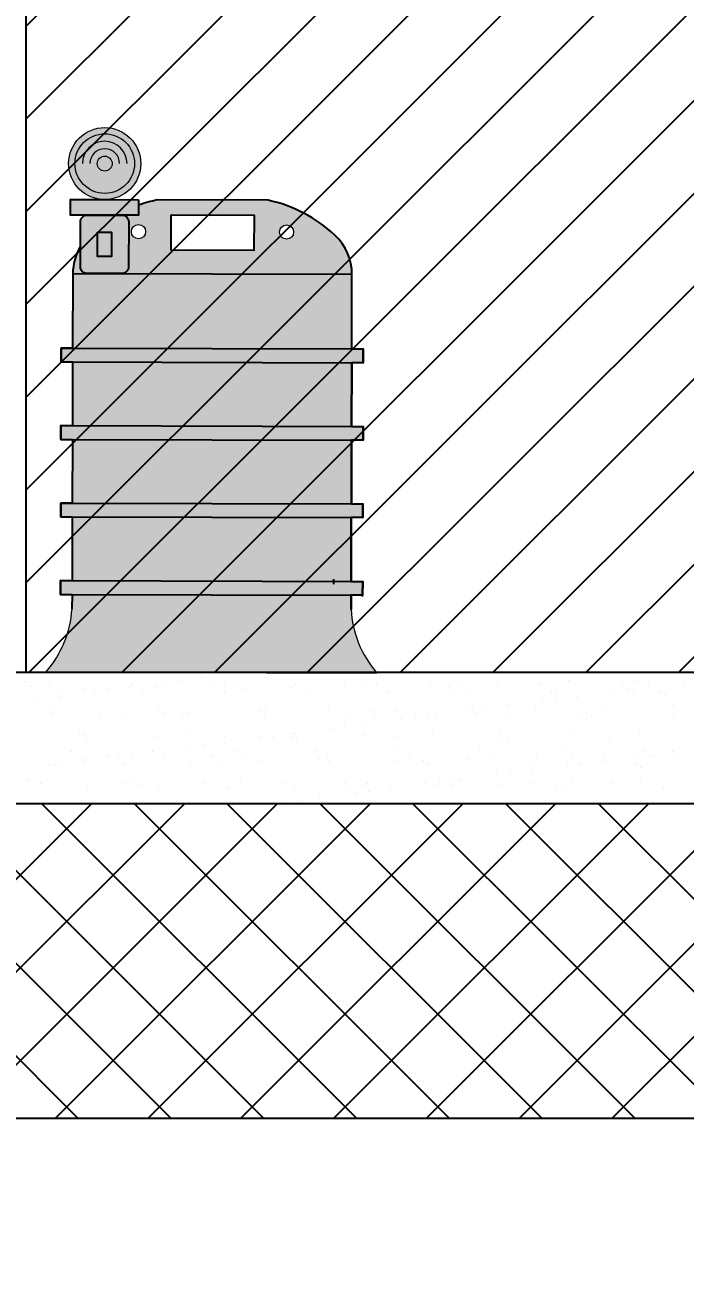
# Model space of a CAD drawing. Header units: metres. Extents: x 668617 to 675126, y 2286318 to 2293677.
# Drawn here: x 672246.606 to 672247.863, y 2287821.657 to 2287824.031 of the extents above; entities that cross this region are included whole.
import ezdxf

# ---------------------------------------------------------------- set-up
doc = ezdxf.new("R2010")
doc.units = ezdxf.units.M
doc.header["$MEASUREMENT"] = 0
doc.layers.add('DMTG_SECCIONES_VIALES', color=250, linetype='Continuous')
doc.layers.add('dp_Fondo del tablero', color=7, linetype='Continuous', lineweight=0, true_color=0xf05123)
doc.layers.add('dp_Pictograma y filete', color=7, linetype='Continuous', lineweight=0, true_color=0x000000)
doc.styles.get("Standard").update_dxf_attribs({"font": 'arial.ttf'})
doc.dimstyles.get("Standard").update_dxf_attribs({"dimtxt": 0.18, "dimasz": 0.18, "dimexe": 0.18, "dimexo": 0.0625, "dimgap": 0.09, "dimtad": 0, "dimtih": 1, "dimtoh": 1, "dimdec": 4, "dimzin": 0, "dimdsep": 46, "dimtxsty": 'Standard', "dimcen": 0.09, "dimadec": 0, "dimazin": 0, "dimtfac": 1, "dimtdec": 4, "dimtofl": 0, "dimtmove": 0, "dimatfit": 3, "dimfxl": 1, "dimtolj": 1, "dimtzin": 0, "dimarcsym": 0})

# ---------------------------------------------------------------- blocks, each defined once
blk = doc.blocks.new('tambo_SCT')
at = {"layer": 'dp_Fondo del tablero', "true_color": 0xf08e0f}
h = blk.add_hatch(color=30, dxfattribs=at)
edge = h.paths.add_edge_path()
edge.add_arc((7.06, 62.65), 4.44, 0, 360)
at = {"layer": 'dp_Fondo del tablero', "true_color": 0xffca00}
h = blk.add_hatch(color=40, dxfattribs=at)
h.paths.add_polyline_path([(11.25, 58.21), (11.25, 56.3), (7.06, 56.3), (2.87, 56.3), (2.87, 58.21), (7.06, 58.21)])
edge = h.paths.add_edge_path()
edge.add_line((4.92, 56.3), (9.19, 56.3))
edge.add_arc((9.19, 55.47), 0.832, 0, 90, ccw=False)
edge.add_line((10.03, 55.47), (10.03, 49.93))
edge.add_arc((9.19, 49.93), 0.832, -90, 0, ccw=False)
edge.add_line((9.19, 49.1), (4.92, 49.1))
edge.add_arc((4.92, 49.93), 0.832, 180, 270, ccw=False)
edge.add_line((4.09, 49.93), (4.09, 55.47))
edge.add_arc((4.92, 55.47), 0.832, 90, 180, ccw=False)
h.paths.add_polyline_path([(6.2, 54.19), (7.92, 54.19), (7.92, 51.2), (6.2, 51.2)], flags=16)
at = {"layer": 'dp_Fondo del tablero'}
h = blk.add_hatch(color=256, dxfattribs=at)
h.paths.add_polyline_path([(37.54, 49.04, 0.208145), (35.42, 53.91, 0.13635), (27.2, 58.18), (13.51, 58.18, 0.03408), (11.25, 57.54), (11.25, 56.3), (9.19, 56.3, -0.414214), (10.03, 55.47), (10.03, 49.93, -0.414214), (9.19, 49.1)])
h.paths.add_polyline_path([(28.6, 54.27, -1), (30.35, 54.27, -1)], flags=16)
h.paths.add_polyline_path([(25.46, 51.99), (15.26, 51.99), (15.26, 56.35), (25.46, 56.35)], flags=16)
h.paths.add_polyline_path([(10.37, 54.27, -1), (12.11, 54.27, -1)], flags=16)
h = blk.add_hatch(color=256, dxfattribs=at)
h.paths.add_polyline_path([(4.92, 49.1, -0.414214), (4.09, 49.93), (4.09, 52.42, 0.133761), (3.17, 49.04)])
h.paths.add_polyline_path([(6.2, 51.2), (7.92, 51.2), (7.92, 54.19), (6.2, 54.19)])
h = blk.add_hatch(color=256, dxfattribs=at)
h.paths.add_polyline_path([(37.54, 39.89), (37.54, 49.04), (3.17, 49.04), (3.17, 39.89)])
h.paths.add_polyline_path([(38.96, 38.19), (38.96, 39.89), (1.76, 39.89), (1.76, 38.19)])
h.paths.add_polyline_path([(1.76, 30.34), (1.76, 28.65), (38.96, 28.65), (38.96, 30.34)])
h.paths.add_polyline_path([(37.54, 20.79), (37.54, 28.65), (3.17, 28.65), (3.17, 20.79)])
h.paths.add_polyline_path([(38.96, 19.1), (38.96, 20.79), (1.76, 20.79), (1.76, 19.1)])
h.paths.add_polyline_path([(1.76, 11.24), (1.76, 9.55), (38.96, 9.55), (38.96, 11.24)])
blk.add_hatch(color=256, dxfattribs=at).paths.add_polyline_path([(3.17, 9.55), (3.17, 9.35, -0.196465), (0, 0), (40.71, 0, -0.16513), (37.54, 7.77), (37.54, 9.55)])
at = {"layer": 'dp_Pictograma y filete', "true_color": 0xffffff}
h = blk.add_hatch(color=7, dxfattribs=at)
h.paths.add_polyline_path([(3.17, 38.19), (3.17, 30.34), (37.54, 30.34), (37.54, 38.19)])
h.paths.add_polyline_path([(3.17, 19.1), (3.17, 11.24), (37.54, 11.24), (37.54, 19.1)])
at = {"layer": 'dp_Pictograma y filete', "lineweight": -3}
for p, q in [((37.54, 49.04), (3.17, 49.04)), ((3.17, 49.04), (3.17, 39.89)), ((37.54, 39.89), (37.54, 49.04)), ((1.76, 38.19), (1.76, 39.89)), ((1.76, 39.89), (38.96, 39.89)), ((38.96, 38.19), (38.96, 39.89)), ((38.96, 38.19), (38.96, 39.89)), ((1.76, 38.19), (38.96, 38.19)), ((1.76, 28.65), (1.76, 30.34)), ((1.76, 30.34), (38.96, 30.34)), ((38.96, 28.65), (38.96, 30.34)), ((38.96, 28.65), (38.96, 30.34)), ((1.76, 28.65), (38.96, 28.65)), ((1.76, 19.1), (1.76, 20.79)), ((1.76, 20.79), (38.96, 20.79)), ((38.96, 19.1), (38.96, 20.79)), ((38.96, 19.1), (38.96, 20.79)), ((1.76, 19.1), (38.96, 19.1)), ((1.76, 9.55), (1.76, 11.24)), ((1.76, 11.24), (38.96, 11.24)), ((35.42, 10.9), (35.42, 11.49)), ((38.96, 9.39), (38.96, 11.24)), ((38.96, 9.55), (38.96, 11.24)), ((1.76, 9.55), (38.96, 9.55)), ((0, 0), (40.71, 0))]:
    blk.add_line(p, q, dxfattribs=at)
for points in [[(11.25, 58.21), (11.25, 56.3), (7.06, 56.3), (2.87, 56.3), (2.87, 58.21), (7.06, 58.21)], [(15.26, 56.35), (25.46, 56.35), (25.46, 51.99), (15.26, 51.99)], [(6.2, 54.19), (7.92, 54.19), (7.92, 51.2), (6.2, 51.2)]]:
    blk.add_lwpolyline(points, close=True, dxfattribs=at)
for points in [[(37.54, 49.04, 0.208145), (35.42, 53.91, 0.13635), (27.2, 58.18), (13.51, 58.18, 0.03408), (11.25, 57.54, 0.03408)], [(4.09, 52.42, 0.133761), (3.17, 49.04)]]:
    blk.add_lwpolyline(points, format="xyb", dxfattribs=at)
blk.add_lwpolyline([(4.92, 56.3), (9.19, 56.3, -0.414214), (10.03, 55.47), (10.03, 49.93, -0.414214), (9.19, 49.1), (4.92, 49.1, -0.414214), (4.09, 49.93), (4.09, 55.47, -0.414214)], format="xyb", close=True, dxfattribs=at)
for points in [[(3.17, 39.89), (1.76, 39.89), (1.76, 38.19), (3.17, 38.19)], [(37.54, 39.89), (38.96, 39.89), (38.96, 38.19), (37.54, 38.19)], [(3.17, 38.19), (3.17, 30.34)], [(37.54, 30.34), (37.54, 38.19)], [(37.54, 38.19), (37.54, 30.34)], [(3.17, 30.34), (1.76, 30.34), (1.76, 28.65), (3.17, 28.65)], [(37.54, 30.34), (38.96, 30.34), (38.96, 28.65), (37.54, 28.65)], [(3.17, 28.65), (3.17, 20.79)], [(37.54, 20.79), (37.54, 28.65)], [(37.54, 28.65), (37.54, 20.79)], [(3.17, 20.79), (1.76, 20.79), (1.76, 19.1), (3.17, 19.1)], [(37.54, 20.79), (38.96, 20.79), (38.96, 19.1), (37.54, 19.1)], [(3.17, 19.1), (3.17, 11.24)], [(37.54, 11.24), (37.54, 19.1)], [(37.54, 19.1), (37.54, 11.24)], [(3.17, 11.24), (1.76, 11.24), (1.76, 9.55), (3.17, 9.55)], [(37.54, 11.24), (38.96, 11.24), (38.96, 9.55), (37.54, 9.55)], [(3.17, 9.55), (3.17, 7.77)], [(37.54, 7.77), (37.54, 9.55)], [(37.54, 9.55), (37.54, 7.77)]]:
    blk.add_lwpolyline(points, dxfattribs=at)
at = {"layer": 'dp_Pictograma y filete'}
for centre, radius in [((7.06, 62.65), 4.44), ((7.06, 62.65), 3.67), ((7.06, 62.65), 0.917), ((11.24, 54.27), 0.873), ((29.47, 54.27), 0.873)]:
    blk.add_circle(centre, radius, dxfattribs=at)
for centre, radius, start, end in [((7.06, 62.65), 2.75, 0, 180), ((7.06, 62.65), 1.83, 0, 180), ((-9.85, 8.56), 13.05, 319.0167, 356.5232), ((50.56, 8.56), 13.05, 183.4768, 220.9833)]:
    blk.add_arc(centre, radius, start, end, dxfattribs=at)
blk = doc.blocks.new('*D424')
at = {"layer": 'Defpoints', "color": 0, "transparency": 16777216}
for p in [(672246.3035, 2287822.7967), (672250.0035, 2287822.7967), (672250.0035, 2287821.1552)]:
    blk.add_point(p, dxfattribs=at)
at = {"layer": 'DMTG_SECCIONES_VIALES', "color": 0, "lineweight": -2, "transparency": 16777216}
for p, q in [((672246.3035, 2287822.7342), (672246.3035, 2287820.9752)), ((672250.0035, 2287822.7342), (672250.0035, 2287820.9752)), ((672246.4835, 2287821.1552), (672247.8301, 2287821.1552)), ((672249.8235, 2287821.1552), (672248.477, 2287821.1552))]:
    blk.add_line(p, q, dxfattribs=at)
at = {"layer": 'DMTG_SECCIONES_VIALES', "color": 0, "transparency": 16777216}
for points in [[(672246.4835, 2287821.1852), (672246.4835, 2287821.1252), (672246.3035, 2287821.1552)], [(672249.8235, 2287821.1852), (672249.8235, 2287821.1252), (672250.0035, 2287821.1552)]]:
    blk.add_solid(points, dxfattribs=at)
at = {"layer": 'DMTG_SECCIONES_VIALES', "color": 0, "transparency": 16777216, "insert": (672248.1535, 2287821.1552), "char_height": 0.18, "attachment_point": 5}
blk.add_mtext('\\A1;3.70', dxfattribs=at)
blk = doc.blocks.new('_ArchTick')
at = {"color": 0, "linetype": 'ByBlock', "const_width": 0.15}
blk.add_lwpolyline([(-0.5, -0.5), (0.5, 0.5)], dxfattribs=at)
blk = doc.blocks.new('*D402')
at = {"layer": 'Defpoints', "color": 0, "transparency": 16777216}
for p in [(672246.3035, 2287822.7967), (672286.8035, 2287822.7967), (672286.8035, 2287820.242)]:
    blk.add_point(p, dxfattribs=at)
at = {"layer": 'DMTG_SECCIONES_VIALES', "color": 0, "lineweight": -2, "transparency": 16777216}
for p, q in [((672246.3035, 2287822.7342), (672246.3035, 2287820.062)), ((672286.8035, 2287822.7342), (672286.8035, 2287820.062)), ((672246.3035, 2287820.242), (672266.1565, 2287820.242)), ((672286.8035, 2287820.242), (672266.9506, 2287820.242))]:
    blk.add_line(p, q, dxfattribs=at)
at = {"layer": 'DMTG_SECCIONES_VIALES', "color": 0, "lineweight": -2, "transparency": 16777216, "xscale": 0.18, "yscale": 0.18, "zscale": 0.18, "rotation": 180}
blk.add_blockref('_ArchTick', (672246.3035, 2287820.242), dxfattribs=at)
at = {"layer": 'DMTG_SECCIONES_VIALES', "color": 0, "lineweight": -2, "transparency": 16777216, "xscale": 0.18, "yscale": 0.18, "zscale": 0.18}
blk.add_blockref('_ArchTick', (672286.8035, 2287820.242), dxfattribs=at)
at = {"layer": 'DMTG_SECCIONES_VIALES', "color": 0, "transparency": 16777216, "insert": (672266.5535, 2287820.242), "char_height": 0.18, "attachment_point": 5}
blk.add_mtext('\\A1;40.50', dxfattribs=at)

msp = doc.modelspace()

# ---------------------------------------------------------------- hatches: boundary and pattern name
at = {"layer": 'DMTG_SECCIONES_VIALES'}
h = msp.add_hatch(dxfattribs=at)
h.set_pattern_fill('ANSI31', color=51)
h.set_pattern_definition([(45, (672091.9349, 2287760.21828), (-0.08838835, 0.08838835), [])])
h.paths.add_polyline_path([(672259.70355, 2287827.58827), (672246.60757, 2287827.58827), (672246.60757, 2287822.79673), (672250.00355, 2287822.79673), (672250.00355, 2287822.54755), (672259.70355, 2287822.54591)])

# ---------------------------------------------------------------- linework, layer by layer
for p, q in [((672246.30355, 2287822.79673), (672250.00355, 2287822.79673)), ((672246.30355, 2287822.54673), (672249.75355, 2287822.54673)), ((672246.30355, 2287821.94673), (672249.15355, 2287821.94673))]:
    msp.add_line(p, q, dxfattribs=at)
at = {"layer": 'DMTG_SECCIONES_VIALES', "color": 18, "linetype": 'Continuous', "true_color": 0x000000}
for p, q in [((672246.60757, 2287822.77924), (672246.60757, 2287822.77924)), ((672246.6535, 2287822.77159), (672246.6535, 2287822.77159)), ((672246.80921, 2287822.77187), (672246.80921, 2287822.77187)), ((672246.81059, 2287822.77482), (672246.81059, 2287822.77482)), ((672246.87328, 2287822.77731), (672246.87328, 2287822.77731)), ((672246.89931, 2287822.78073), (672246.89931, 2287822.78073)), ((672246.93995, 2287822.78608), (672246.93995, 2287822.78608)), ((672246.96492, 2287822.77215), (672246.96492, 2287822.77215)), ((672247.00787, 2287822.79502), (672247.00787, 2287822.79502)), ((672247.01066, 2287822.7731), (672247.01066, 2287822.7731)), ((672247.12062, 2287822.77244), (672247.12062, 2287822.77244)), ((672247.24819, 2287822.77427), (672247.24819, 2287822.77427)), ((672247.27633, 2287822.77272), (672247.27633, 2287822.77272)), ((672247.37907, 2287822.77594), (672247.37907, 2287822.77594)), ((672247.43204, 2287822.773), (672247.43204, 2287822.773)), ((672247.50697, 2287822.77533), (672247.50697, 2287822.77533)), ((672247.58774, 2287822.77329), (672247.58774, 2287822.77329)), ((672247.64202, 2287822.78019), (672247.64202, 2287822.78019)), ((672247.74345, 2287822.77357), (672247.74345, 2287822.77357)), ((672247.77289, 2287822.78186), (672247.77289, 2287822.78186)), ((672247.8615, 2287822.77795), (672247.8615, 2287822.77795)), ((672246.61678, 2287822.77079), (672246.61678, 2287822.77079)), ((672246.67078, 2287822.75065), (672246.67078, 2287822.75065)), ((672246.67459, 2287822.75816), (672246.67459, 2287822.75816)), ((672246.71931, 2287822.76348), (672246.71931, 2287822.76348)), ((672246.73869, 2287822.75959), (672246.73869, 2287822.75959)), ((672246.76472, 2287822.76301), (672246.76472, 2287822.76301)), ((672246.80537, 2287822.76836), (672246.80537, 2287822.76836)), ((672246.83029, 2287822.75844), (672246.83029, 2287822.75844)), ((672246.85436, 2287822.76835), (672246.85436, 2287822.76835)), ((672246.98524, 2287822.77002), (672246.98524, 2287822.77002)), ((672246.986, 2287822.75872), (672246.986, 2287822.75872)), ((672247.01988, 2287822.76465), (672247.01988, 2287822.76465)), ((672247.11314, 2287822.7694), (672247.11314, 2287822.7694)), ((672247.14171, 2287822.759), (672247.14171, 2287822.759)), ((672247.21368, 2287822.76868), (672247.21368, 2287822.76868)), ((672247.29742, 2287822.75929), (672247.29742, 2287822.75929)), ((672247.41375, 2287822.76696), (672247.41375, 2287822.76696)), ((672247.42297, 2287822.75851), (672247.42297, 2287822.75851)), ((672247.45312, 2287822.75957), (672247.45312, 2287822.75957)), ((672247.60883, 2287822.75985), (672247.60883, 2287822.75985)), ((672247.61678, 2287822.76254), (672247.61678, 2287822.76254)), ((672247.659, 2287822.75129), (672247.659, 2287822.75129)), ((672247.72691, 2287822.76023), (672247.72691, 2287822.76023)), ((672247.75294, 2287822.76366), (672247.75294, 2287822.76366)), ((672247.76454, 2287822.76014), (672247.76454, 2287822.76014)), ((672247.79359, 2287822.76901), (672247.79359, 2287822.76901)), ((672247.81685, 2287822.76082), (672247.81685, 2287822.76082)), ((672247.82606, 2287822.75237), (672247.82606, 2287822.75237)), ((672246.63013, 2287822.74529), (672246.63013, 2287822.74529)), ((672246.66028, 2287822.73093), (672246.66028, 2287822.73093)), ((672246.86035, 2287822.72921), (672246.86035, 2287822.72921)), ((672247.06338, 2287822.72479), (672247.06338, 2287822.72479)), ((672247.18373, 2287822.72481), (672247.18373, 2287822.72481)), ((672247.31163, 2287822.72419), (672247.31163, 2287822.72419)), ((672247.44668, 2287822.72906), (672247.44668, 2287822.72906)), ((672247.45773, 2287822.72479), (672247.45773, 2287822.72479)), ((672247.48376, 2287822.72822), (672247.48376, 2287822.72822)), ((672247.52441, 2287822.73357), (672247.52441, 2287822.73357)), ((672247.57756, 2287822.73073), (672247.57756, 2287822.73073)), ((672247.59232, 2287822.74251), (672247.59232, 2287822.74251)), ((672247.61835, 2287822.74594), (672247.61835, 2287822.74594)), ((672247.70546, 2287822.73012), (672247.70546, 2287822.73012)), ((672247.8405, 2287822.73498), (672247.8405, 2287822.73498)), ((672246.65902, 2287822.71722), (672246.65902, 2287822.71722)), ((672246.75049, 2287822.7098), (672246.75049, 2287822.7098)), ((672246.7899, 2287822.71889), (672246.7899, 2287822.71889)), ((672246.86957, 2287822.72077), (672246.86957, 2287822.72077)), ((672246.9062, 2287822.71008), (672246.9062, 2287822.71008)), ((672246.9178, 2287822.71827), (672246.9178, 2287822.71827)), ((672247.05285, 2287822.72314), (672247.05285, 2287822.72314)), ((672247.06191, 2287822.71036), (672247.06191, 2287822.71036)), ((672247.21761, 2287822.71065), (672247.21761, 2287822.71065)), ((672247.26345, 2287822.72307), (672247.26345, 2287822.72307)), ((672247.27266, 2287822.71463), (672247.27266, 2287822.71463)), ((672247.32315, 2287822.70707), (672247.32315, 2287822.70707)), ((672247.34917, 2287822.7105), (672247.34917, 2287822.7105)), ((672247.37332, 2287822.71093), (672247.37332, 2287822.71093)), ((672247.38982, 2287822.71585), (672247.38982, 2287822.71585)), ((672247.46647, 2287822.71865), (672247.46647, 2287822.71865)), ((672247.52903, 2287822.71121), (672247.52903, 2287822.71121)), ((672247.66654, 2287822.71694), (672247.66654, 2287822.71694)), ((672247.67576, 2287822.70849), (672247.67576, 2287822.70849)), ((672247.68473, 2287822.7115), (672247.68473, 2287822.7115)), ((672247.84044, 2287822.71178), (672247.84044, 2287822.71178)), ((672246.71005, 2287822.68533), (672246.71005, 2287822.68533)), ((672246.71926, 2287822.67689), (672246.71926, 2287822.67689)), ((672246.91307, 2287822.68091), (672246.91307, 2287822.68091)), ((672247.11314, 2287822.67919), (672247.11314, 2287822.67919)), ((672247.12064, 2287822.68041), (672247.12064, 2287822.68041)), ((672247.18856, 2287822.68935), (672247.18856, 2287822.68935)), ((672247.21458, 2287822.69278), (672247.21458, 2287822.69278)), ((672247.25134, 2287822.67793), (672247.25134, 2287822.67793)), ((672247.25523, 2287822.69813), (672247.25523, 2287822.69813)), ((672247.38222, 2287822.6796), (672247.38222, 2287822.6796)), ((672247.51012, 2287822.67898), (672247.51012, 2287822.67898)), ((672247.64516, 2287822.68385), (672247.64516, 2287822.68385)), ((672247.77604, 2287822.68552), (672247.77604, 2287822.68552)), ((672246.72246, 2287822.66714), (672246.72246, 2287822.66714)), ((672246.85751, 2287822.67201), (672246.85751, 2287822.67201)), ((672246.91938, 2287822.65392), (672246.91938, 2287822.65392)), ((672246.94541, 2287822.65734), (672246.94541, 2287822.65734)), ((672246.98605, 2287822.66269), (672246.98605, 2287822.66269)), ((672246.98839, 2287822.67368), (672246.98839, 2287822.67368)), ((672247.05397, 2287822.67164), (672247.05397, 2287822.67164)), ((672247.07999, 2287822.67506), (672247.07999, 2287822.67506)), ((672247.11629, 2287822.67306), (672247.11629, 2287822.67306)), ((672247.12236, 2287822.67075), (672247.12236, 2287822.67075)), ((672247.31616, 2287822.67477), (672247.31616, 2287822.67477)), ((672247.51624, 2287822.67305), (672247.51624, 2287822.67305)), ((672247.52545, 2287822.66461), (672247.52545, 2287822.66461)), ((672247.71926, 2287822.66863), (672247.71926, 2287822.66863)), ((672246.69388, 2287822.64638), (672246.69388, 2287822.64638)), ((672246.71497, 2287822.63295), (672246.71497, 2287822.63295)), ((672246.76276, 2287822.63703), (672246.76276, 2287822.63703)), ((672246.78479, 2287822.6362), (672246.78479, 2287822.6362)), ((672246.81082, 2287822.63962), (672246.81082, 2287822.63962)), ((672246.84959, 2287822.64667), (672246.84959, 2287822.64667)), ((672246.85147, 2287822.64498), (672246.85147, 2287822.64498)), ((672246.87068, 2287822.63323), (672246.87068, 2287822.63323)), ((672246.96284, 2287822.63531), (672246.96284, 2287822.63531)), ((672247.0053, 2287822.64695), (672247.0053, 2287822.64695)), ((672247.02638, 2287822.63352), (672247.02638, 2287822.63352)), ((672247.16101, 2287822.64723), (672247.16101, 2287822.64723)), ((672247.16586, 2287822.63089), (672247.16586, 2287822.63089)), ((672247.18209, 2287822.6338), (672247.18209, 2287822.6338)), ((672247.31671, 2287822.64751), (672247.31671, 2287822.64751)), ((672247.3378, 2287822.63408), (672247.3378, 2287822.63408)), ((672247.36593, 2287822.62917), (672247.36593, 2287822.62917)), ((672247.44983, 2287822.63272), (672247.44983, 2287822.63272)), ((672247.47242, 2287822.6478), (672247.47242, 2287822.6478)), ((672247.4935, 2287822.63436), (672247.4935, 2287822.63436)), ((672247.5807, 2287822.63439), (672247.5807, 2287822.63439)), ((672247.62813, 2287822.64808), (672247.62813, 2287822.64808)), ((672247.64921, 2287822.63465), (672247.64921, 2287822.63465)), ((672247.70861, 2287822.63377), (672247.70861, 2287822.63377)), ((672247.77301, 2287822.63684), (672247.77301, 2287822.63684)), ((672247.78383, 2287822.64836), (672247.78383, 2287822.64836)), ((672247.79904, 2287822.64027), (672247.79904, 2287822.64027)), ((672247.80492, 2287822.63493), (672247.80492, 2287822.63493)), ((672247.83969, 2287822.64562), (672247.83969, 2287822.64562)), ((672247.84365, 2287822.63864), (672247.84365, 2287822.63864)), ((672246.6502, 2287822.61848), (672246.6502, 2287822.61848)), ((672246.66217, 2287822.62088), (672246.66217, 2287822.62088)), ((672246.67623, 2287822.62191), (672246.67623, 2287822.62191)), ((672246.71688, 2287822.62726), (672246.71688, 2287822.62726)), ((672246.79305, 2287822.62255), (672246.79305, 2287822.62255)), ((672246.92095, 2287822.62193), (672246.92095, 2287822.62193)), ((672246.97205, 2287822.62686), (672246.97205, 2287822.62686)), ((672247.056, 2287822.6268), (672247.056, 2287822.6268)), ((672247.18688, 2287822.62847), (672247.18688, 2287822.62847)), ((672247.31478, 2287822.62785), (672247.31478, 2287822.62785)), ((672247.37515, 2287822.62072), (672247.37515, 2287822.62072)), ((672247.56895, 2287822.62475), (672247.56895, 2287822.62475)), ((672247.57051, 2287822.61018), (672247.57051, 2287822.61018)), ((672247.63842, 2287822.61912), (672247.63842, 2287822.61912)), ((672247.66445, 2287822.62255), (672247.66445, 2287822.62255)), ((672247.7051, 2287822.6279), (672247.7051, 2287822.6279)), ((672247.76902, 2287822.62303), (672247.76902, 2287822.62303)), ((672247.77824, 2287822.61458), (672247.77824, 2287822.61458)), ((672246.61246, 2287822.59314), (672246.61246, 2287822.59314)), ((672246.63517, 2287822.58431), (672246.63517, 2287822.58431)), ((672246.79087, 2287822.58459), (672246.79087, 2287822.58459)), ((672246.81253, 2287822.59142), (672246.81253, 2287822.59142)), ((672246.82174, 2287822.58298), (672246.82174, 2287822.58298)), ((672246.94658, 2287822.58488), (672246.94658, 2287822.58488)), ((672247.01555, 2287822.587), (672247.01555, 2287822.587)), ((672247.10229, 2287822.58516), (672247.10229, 2287822.58516)), ((672247.21562, 2287822.58528), (672247.21562, 2287822.58528)), ((672247.258, 2287822.58544), (672247.258, 2287822.58544)), ((672247.36925, 2287822.58369), (672247.36925, 2287822.58369)), ((672247.38537, 2287822.58326), (672247.38537, 2287822.58326)), ((672247.39527, 2287822.58711), (672247.39527, 2287822.58711)), ((672247.4137, 2287822.58572), (672247.4137, 2287822.58572)), ((672247.43592, 2287822.59246), (672247.43592, 2287822.59246)), ((672247.50383, 2287822.6014), (672247.50383, 2287822.6014)), ((672247.51327, 2287822.58264), (672247.51327, 2287822.58264)), ((672247.52986, 2287822.60483), (672247.52986, 2287822.60483)), ((672247.56941, 2287822.58601), (672247.56941, 2287822.58601)), ((672247.64831, 2287822.58751), (672247.64831, 2287822.58751)), ((672247.72512, 2287822.58629), (672247.72512, 2287822.58629)), ((672247.77919, 2287822.58918), (672247.77919, 2287822.58918)), ((672246.72561, 2287822.5708), (672246.72561, 2287822.5708)), ((672246.86066, 2287822.57567), (672246.86066, 2287822.57567)), ((672246.99154, 2287822.57734), (672246.99154, 2287822.57734)), ((672247.11944, 2287822.57672), (672247.11944, 2287822.57672)), ((672247.22484, 2287822.57684), (672247.22484, 2287822.57684)), ((672247.23466, 2287822.56597), (672247.23466, 2287822.56597)), ((672247.25449, 2287822.58159), (672247.25449, 2287822.58159)), ((672247.26068, 2287822.56939), (672247.26068, 2287822.56939)), ((672247.30133, 2287822.57474), (672247.30133, 2287822.57474)), ((672247.41864, 2287822.58086), (672247.41864, 2287822.58086)), ((672247.61872, 2287822.57914), (672247.61872, 2287822.57914)), ((672247.62793, 2287822.5707), (672247.62793, 2287822.5707)), ((672247.82174, 2287822.57472), (672247.82174, 2287822.57472)), ((672246.66222, 2287822.54754), (672246.66222, 2287822.54754)), ((672247.10007, 2287822.54825), (672247.10007, 2287822.54825)), ((672247.12609, 2287822.55167), (672247.12609, 2287822.55167)), ((672247.16674, 2287822.55703), (672247.16674, 2287822.55703))]:
    msp.add_line(p, q, dxfattribs=at)
at = {"layer": 'DMTG_SECCIONES_VIALES', "color": 252, "linetype": 'Continuous', "true_color": 0x939598}
for p, q in [((672246.70682, 2287821.94673), (672246.10682, 2287822.54673)), ((672246.13351, 2287821.94673), (672246.73351, 2287822.54673)), ((672246.8836, 2287821.94673), (672246.2836, 2287822.54673)), ((672246.31029, 2287821.94673), (672246.91029, 2287822.54673)), ((672247.06037, 2287821.94673), (672246.46037, 2287822.54673)), ((672246.48707, 2287821.94673), (672247.08707, 2287822.54673)), ((672247.23715, 2287821.94673), (672246.63715, 2287822.54673)), ((672246.66384, 2287821.94673), (672247.26384, 2287822.54673)), ((672247.41393, 2287821.94673), (672246.81393, 2287822.54673)), ((672246.84062, 2287821.94673), (672247.44062, 2287822.54673)), ((672247.5907, 2287821.94673), (672246.9907, 2287822.54673)), ((672247.0174, 2287821.94673), (672247.6174, 2287822.54673)), ((672247.76748, 2287821.94673), (672247.16748, 2287822.54673)), ((672247.19417, 2287821.94673), (672247.79417, 2287822.54673)), ((672247.94426, 2287821.94673), (672247.34426, 2287822.54673)), ((672247.37095, 2287821.94673), (672247.97095, 2287822.54673)), ((672248.12103, 2287821.94673), (672247.52103, 2287822.54673)), ((672247.54773, 2287821.94673), (672248.14773, 2287822.54673)), ((672248.29781, 2287821.94673), (672247.69781, 2287822.54673)), ((672247.7245, 2287821.94673), (672248.3245, 2287822.54673))]:
    msp.add_line(p, q, dxfattribs=at)
at = {"layer": 'DMTG_SECCIONES_VIALES', "color": 51}
msp.add_lwpolyline([(672246.60757, 2287822.79673), (672250.00355, 2287822.79673), (672250.00355, 2287822.54755), (672259.70355, 2287822.54591), (672259.70355, 2287827.58827), (672246.60757, 2287827.58827)], close=True, dxfattribs=at)

# ---------------------------------------------------------------- block references
at = {"layer": 'DMTG_SECCIONES_VIALES', "xscale": 0.01546907355775273, "yscale": 0.01546907355775273, "zscale": 0.01546907355775273, "rotation": 359.8502454587195}
msp.add_blockref('tambo_SCT', (672246.6461, 2287822.79748), dxfattribs=at)

# ---------------------------------------------------------------- dimensions: what is measured, and where the dimension line sits
at = {"layer": 'DMTG_SECCIONES_VIALES'}
for base, p2, override, picture, middle in [((672286.80355, 2287820.242), (672286.80355, 2287822.79673), {"dimdec": 2, "dimblk1": 'ArchTick', "dimblk2": 'ArchTick', "dimsah": 1}, '*D402', (672266.55355, 2287820.242)), ((672250.00355, 2287821.15524), (672250.00355, 2287822.79673), {"dimdec": 2}, '*D424', (672248.15355, 2287821.15524))]:
    dim = msp.add_linear_dim(base=base, p1=(672246.30355, 2287822.79673), p2=p2, dimstyle='Standard', override=override, dxfattribs=at)
    dim.commit()
    dim.dimension.update_dxf_attribs({"geometry": picture, "text_midpoint": middle})

doc.saveas('drawing.dxf')
